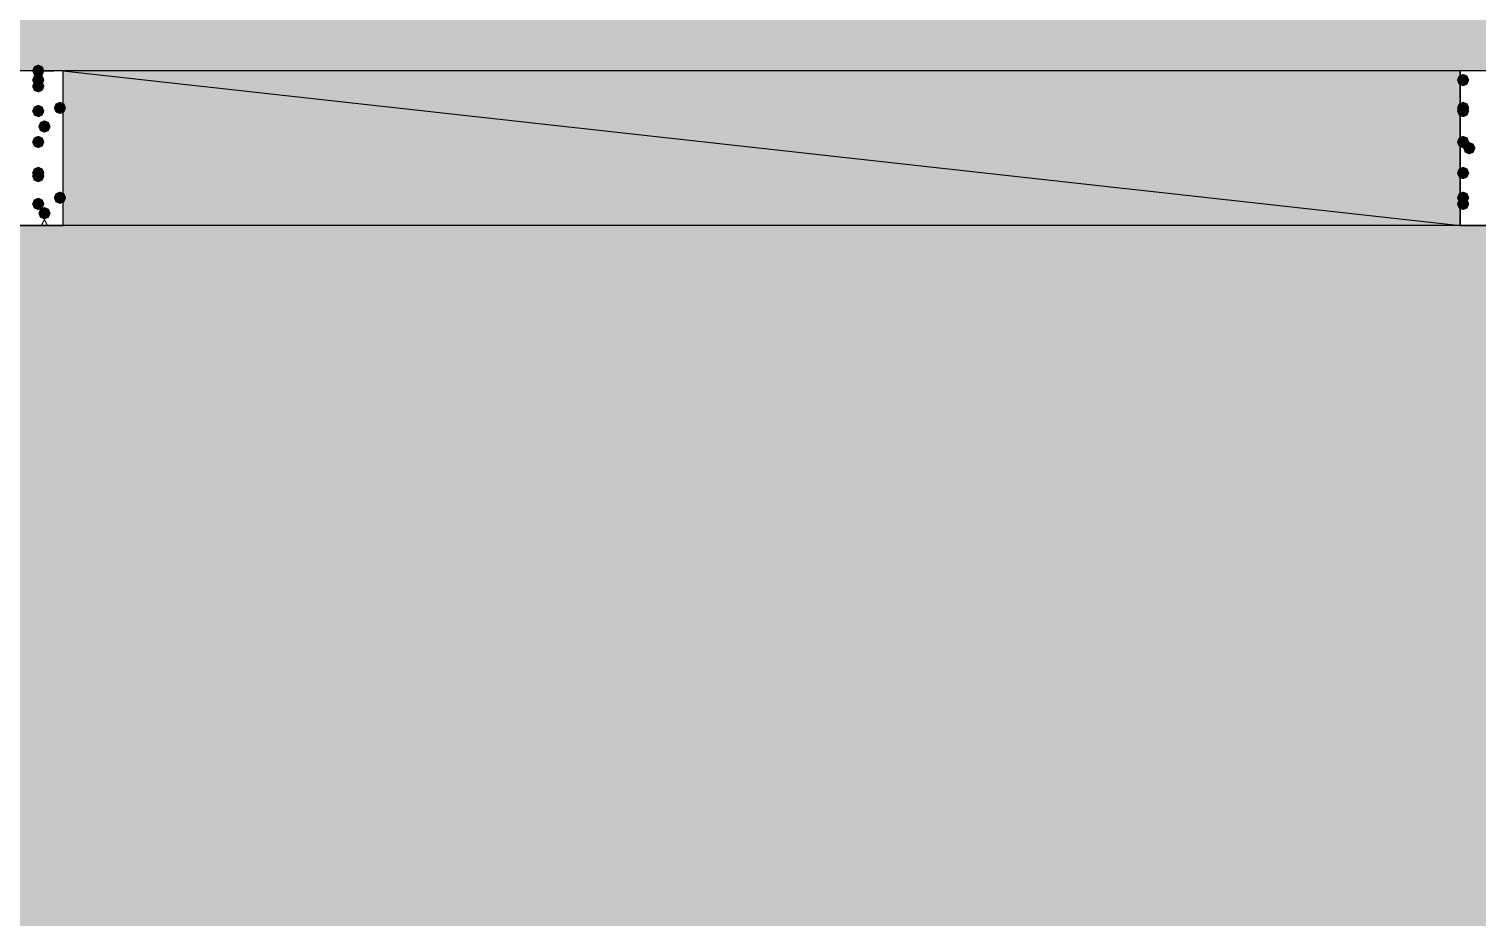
# Model space of a CAD drawing. Header units: millimetres. Extents: x 0 to 420, y 0 to 297.
# Drawn here: x 344.89 to 364.68, y 193.41 to 205.55 of the extents above; entities that cross this region are included whole.
import ezdxf

# ---------------------------------------------------------------- set-up
doc = ezdxf.new("R2010")
doc.units = ezdxf.units.MM
doc.layers.get('0').update_dxf_attribs({"linetype": 'CONTINUOUS'})

msp = doc.modelspace()

# ---------------------------------------------------------------- hatches: boundary and pattern name
at = {"true_color": 0x000008}
h = msp.add_hatch(color=0, dxfattribs=at)
h.paths.add_polyline_path([(379.603, 224.070333), (33.528, 224.070333), (379.603, 204.978)], flags=0)
h.paths.add_polyline_path([(33.528, 224.070333), (379.603, 204.978), (33.528, 204.978)], flags=0)
at = {"true_color": 0x000007}
for points in [[(345.101333, 204.978), (345.076462, 204.918204), (345.016667, 204.893333), (344.956871, 204.918204), (344.932, 204.978), (344.956871, 205.037796), (345.016667, 205.062667), (345.076462, 205.037796)], [(345.101333, 204.851), (345.076462, 204.791204), (345.016667, 204.766333), (344.956871, 204.791204), (344.932, 204.851), (344.956871, 204.910796), (345.016667, 204.935667), (345.076462, 204.910796)], [(345.101333, 204.766333), (345.076462, 204.706537), (345.016667, 204.681667), (344.956871, 204.706537), (344.932, 204.766333), (344.956871, 204.826129), (345.016667, 204.851), (345.076462, 204.826129)], [(364.574667, 204.851), (364.549796, 204.791204), (364.49, 204.766333), (364.430204, 204.791204), (364.405333, 204.851), (364.430204, 204.910796), (364.49, 204.935667), (364.549796, 204.910796)], [(345.101333, 204.427667), (345.076462, 204.367871), (345.016667, 204.343), (344.956871, 204.367871), (344.932, 204.427667), (344.956871, 204.487462), (345.016667, 204.512333), (345.076462, 204.487463)], [(345.397667, 204.47), (345.372796, 204.410204), (345.313, 204.385333), (345.253204, 204.410204), (345.228333, 204.47), (345.253204, 204.529796), (345.313, 204.554667), (345.372796, 204.529796)], [(364.574667, 204.47), (364.549796, 204.410204), (364.49, 204.385333), (364.430204, 204.410204), (364.405333, 204.47), (364.430204, 204.529796), (364.49, 204.554667), (364.549796, 204.529796)], [(364.574667, 204.427667), (364.549796, 204.367871), (364.49, 204.343), (364.430204, 204.367871), (364.405333, 204.427667), (364.430204, 204.487462), (364.49, 204.512333), (364.549796, 204.487463)], [(345.186, 204.216), (345.161129, 204.156204), (345.101333, 204.131333), (345.041538, 204.156204), (345.016667, 204.216), (345.041537, 204.275796), (345.101333, 204.300667), (345.161129, 204.275796)], [(345.101333, 204.004333), (345.076462, 203.944537), (345.016667, 203.919667), (344.956871, 203.944537), (344.932, 204.004333), (344.956871, 204.064129), (345.016667, 204.089), (345.076462, 204.064129)], [(364.574667, 204.004333), (364.549796, 203.944537), (364.49, 203.919667), (364.430204, 203.944537), (364.405333, 204.004333), (364.430204, 204.064129), (364.49, 204.089), (364.549796, 204.064129)], [(364.659333, 203.919667), (364.634462, 203.859871), (364.574667, 203.835), (364.514871, 203.859871), (364.49, 203.919667), (364.514871, 203.979462), (364.574667, 204.004333), (364.634462, 203.979463)], [(345.101333, 203.581), (345.076462, 203.521204), (345.016667, 203.496333), (344.956871, 203.521204), (344.932, 203.581), (344.956871, 203.640796), (345.016667, 203.665667), (345.076462, 203.640796)], [(364.574667, 203.581), (364.549796, 203.521204), (364.49, 203.496333), (364.430204, 203.521204), (364.405333, 203.581), (364.430204, 203.640796), (364.49, 203.665667), (364.549796, 203.640796)], [(345.101333, 203.538667), (345.076462, 203.478871), (345.016667, 203.454), (344.956871, 203.478871), (344.932, 203.538667), (344.956871, 203.598462), (345.016667, 203.623333), (345.076462, 203.598463)], [(345.397667, 203.242333), (345.372796, 203.182537), (345.313, 203.157667), (345.253204, 203.182537), (345.228333, 203.242333), (345.253204, 203.302129), (345.313, 203.327), (345.372796, 203.302129)], [(364.574667, 203.242333), (364.549796, 203.182537), (364.49, 203.157667), (364.430204, 203.182537), (364.405333, 203.242333), (364.430204, 203.302129), (364.49, 203.327), (364.549796, 203.302129)], [(345.101333, 203.157667), (345.076462, 203.097871), (345.016667, 203.073), (344.956871, 203.097871), (344.932, 203.157667), (344.956871, 203.217462), (345.016667, 203.242333), (345.076462, 203.217463)], [(345.186, 203.030667), (345.161129, 202.970871), (345.101333, 202.946), (345.041538, 202.970871), (345.016667, 203.030667), (345.041537, 203.090462), (345.101333, 203.115333), (345.161129, 203.090463)], [(364.574667, 203.157667), (364.549796, 203.097871), (364.49, 203.073), (364.430204, 203.097871), (364.405333, 203.157667), (364.430204, 203.217462), (364.49, 203.242333), (364.549796, 203.217463)]]:
    msp.add_hatch(color=0, dxfattribs=at).paths.add_polyline_path(points, flags=0)
at = {"true_color": 0x000008}
h = msp.add_hatch(color=0, dxfattribs=at)
h.paths.add_polyline_path([(364.447667, 204.978), (345.355333, 204.978), (364.447667, 202.861333)], flags=0)
h.paths.add_polyline_path([(345.355333, 204.978), (364.447667, 202.861333), (345.355333, 202.861333)], flags=0)
h = msp.add_hatch(color=0, dxfattribs=at)
h.paths.add_polyline_path([(379.603, 202.861333), (218.228333, 202.861333), (379.603, 183.811333)], flags=0)
h.paths.add_polyline_path([(218.228333, 202.861333), (379.603, 183.811333), (218.228333, 183.811333)], flags=0)

# ---------------------------------------------------------------- linework, layer by layer
at = {"color": 0, "true_color": 0x000008}
for points in [[(33.528, 224.070333), (379.603, 204.978), (33.528, 204.978)], [(364.447667, 204.978), (345.355333, 204.978), (364.447667, 202.861333)], [(345.355333, 204.978), (364.447667, 202.861333), (345.355333, 202.861333)], [(379.603, 202.861333), (218.228333, 202.861333), (379.603, 183.811333)]]:
    msp.add_lwpolyline(points, close=True, dxfattribs=at)
at = {"color": 0, "true_color": 0x000007}
for points in [[(343.238667, 204.978), (343.238667, 202.861333), (345.355333, 202.861333), (345.355333, 204.978)], [(364.447667, 204.978), (364.447667, 202.861333), (366.564333, 202.861333), (366.564333, 204.978)]]:
    msp.add_lwpolyline(points, close=True, dxfattribs=at)
for points in [[(345.016667, 204.978), (345.228333, 204.978)], [(345.228333, 204.978), (345.186, 204.978)], [(345.059, 202.861333), (345.101333, 202.946)], [(345.143667, 202.861333), (345.101333, 202.946)]]:
    msp.add_lwpolyline(points, dxfattribs=at)

doc.saveas('drawing.dxf')
